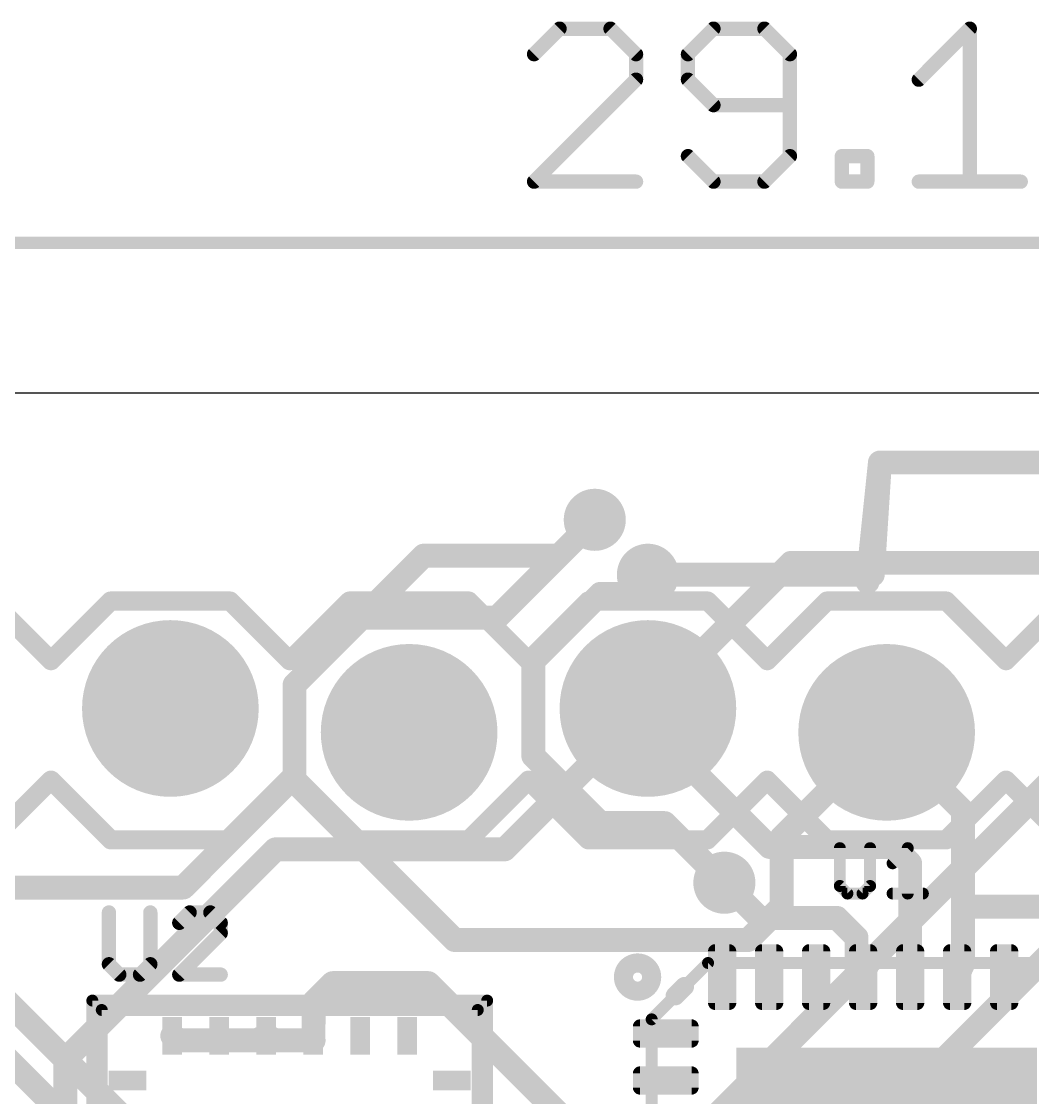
# Model space of a CAD drawing. Extents: x -4.9 to 30, y 1.2 to 21.4.
# Drawn here: x 6.04 to 16.79, y 9.96 to 21.4 of the extents above; entities that cross this region are included whole.
import ezdxf

# ---------------------------------------------------------------- set-up
doc = ezdxf.new("R2010")
doc.units = 0
for name, color, linetype in [('1', 22, 'CONTINUOUS'), ('16', 175, 'CONTINUOUS'), ('17', 82, 'CONTINUOUS'), ('18', 82, 'CONTINUOUS'), ('20', 7, 'CONTINUOUS'), ('21', 253, 'CONTINUOUS'), ('25', 253, 'CONTINUOUS'), ('51', 253, 'CONTINUOUS')]:
    doc.layers.add(name, color=color, linetype=linetype)

# ---------------------------------------------------------------- blocks, each defined once
blk = doc.blocks.new('RECT')
blk.add_solid([(-0.5, -0.5), (0.5, -0.5), (-0.5, 0.5), (0.5, 0.5)])
blk = doc.blocks.new('ROUNDP')
at = {"const_width": 0.5}
blk.add_lwpolyline([(0, -0.25, 1), (0, 0.25, 1), (0, -0.25)], format="xyb", dxfattribs=at)
blk = doc.blocks.new('RECT112000X48000R50')
at = {"const_width": 0.075}
blk.add_lwpolyline([(0.3125, -0.075), (0.3125, 0.075, 0.4142), (0.275, 0.1125), (-0.275, 0.1125, 0.4142), (-0.3125, 0.075), (-0.3125, -0.075, 0.4142), (-0.275, -0.1125), (0.275, -0.1125, 0.4142)], format="xyb", close=True, dxfattribs=at)
blk.add_solid([(-0.2938, -0.0938), (0.2938, -0.0938), (-0.2938, 0.0938), (0.2938, 0.0938)])
blk = doc.blocks.new('RECT48000X112000R50')
at = {"const_width": 0.075}
blk.add_lwpolyline([(0.1125, -0.275), (0.1125, 0.275, 0.4142), (0.075, 0.3125), (-0.075, 0.3125, 0.4142), (-0.1125, 0.275), (-0.1125, -0.275, 0.4142), (-0.075, -0.3125), (0.075, -0.3125, 0.4142)], format="xyb", close=True, dxfattribs=at)
blk.add_solid([(-0.0938, -0.2938), (0.0938, -0.2938), (-0.0938, 0.2938), (0.0938, 0.2938)])
blk = doc.blocks.new('ROUNDV')
at = {"const_width": 0.5}
blk.add_lwpolyline([(0, -0.25, 1), (0, 0.25, 1), (0, -0.25)], format="xyb", dxfattribs=at)

msp = doc.modelspace()

# ---------------------------------------------------------------- linework, layer by layer
at = {"layer": '1'}
for points, const_width in [([(11.7603, 21.3277), (11.4891, 21.0565)], 0.1524), ([(12.3026, 21.3277), (11.7603, 21.3277)], 0.1524), ([(12.5738, 21.0565), (12.3026, 21.3277)], 0.1524), ([(13.3974, 21.3277), (13.1263, 21.0565)], 0.1524), ([(13.9398, 21.3277), (13.3974, 21.3277)], 0.1524), ([(14.2109, 21.0565), (13.9398, 21.3277)], 0.1524), ([(15.582, 20.7854), (16.1243, 21.3277)], 0.1524), ([(16.1243, 21.3277), (16.1243, 19.7007)], 0.1524), ([(12.5738, 20.7854), (12.5738, 21.0565)], 0.1524), ([(13.1263, 21.0565), (13.1263, 20.7854)], 0.1524), ([(14.2109, 19.9719), (14.2109, 21.0565)], 0.1524), ([(11.4891, 19.7007), (12.5738, 20.7854)], 0.1524), ([(13.1263, 20.7854), (13.3974, 20.5142)], 0.1524), ([(13.3974, 20.5142), (14.2109, 20.5142)], 0.1524), ([(13.1263, 19.9719), (13.3974, 19.7007)], 0.1524), ([(13.9398, 19.7007), (14.2109, 19.9719)], 0.1524), ([(14.7634, 19.7007), (14.7634, 19.9719)], 0.1524), ([(14.7634, 19.9719), (15.0346, 19.9719)], 0.1524), ([(15.0346, 19.9719), (15.0346, 19.7007)], 0.1524), ([(12.5738, 19.7007), (11.4891, 19.7007)], 0.1524), ([(13.3974, 19.7007), (13.9398, 19.7007)], 0.1524), ([(15.0346, 19.7007), (14.7634, 19.7007)], 0.1524), ([(15.582, 19.7007), (16.6667, 19.7007)], 0.1524), ([(29.125, 19.05), (0.065, 19.05)], 0.13), ([(15.1684, 16.7132), (15.0368, 15.4432)], 0.254), ([(15.0922, 15.5194), (15.1684, 16.7132)], 0.254), ([(15.1684, 16.7132), (20.5232, 16.7132)], 0.254), ([(11.0933, 15.0622), (12.1349, 16.1038)], 0.254), ([(12.7, 15.5194), (15.0922, 15.5194)], 0.254), ([(8.9408, 14.348), (9.655, 15.0622)], 0.254), ([(9.655, 15.0622), (11.0933, 15.0622)], 0.254), ([(8.9408, 13.3763), (8.9408, 14.348)], 0.254), ([(12.5984, 14.0208), (12.7, 14.097)], 0.254), ([(12.5984, 14.0208), (11.176, 12.5984)], 0.254), ([(13.9954, 12.6238), (12.5984, 14.0208)], 0.254), ([(15.24, 13.8176), (15.24, 13.843)], 0.254), ([(15.24, 13.8176), (16.0528, 13.0048)], 0.254), ([(7.7565, 12.192), (8.9408, 13.3763)], 0.254), ([(16.0528, 13.0048), (16.0528, 11.9888)], 0.254), ([(8.7376, 12.5984), (6.5024, 10.3632)], 0.254), ([(11.176, 12.5984), (8.7376, 12.5984)], 0.254), ([(15.3162, 12.6238), (13.9954, 12.6238)], 0.254), ([(15.49, 12.45), (15.3162, 12.6238)], 0.254), ([(15.49, 11.24), (15.49, 12.45)], 0.254), ([(13.8877, 11.8694), (13.5135, 12.2435)], 0.254), ([(5.4864, 12.192), (7.7565, 12.192)], 0.254), ([(16.0528, 11.9888), (16.0528, 11.3792)], 0.254), ([(16.0528, 11.9888), (17.272, 11.9888)], 0.254), ([(14.7118, 11.8694), (13.8877, 11.8694)], 0.254), ([(14.9194, 11.6618), (14.7118, 11.8694)], 0.254), ([(14.9194, 11.3106), (14.9194, 11.6618)], 0.254), ([(15.0368, 11.3792), (14.99, 11.24)], 0.254), ([(16.0528, 11.3792), (15.99, 11.24)], 0.254), ([(14.99, 11.24), (14.9194, 11.3106)], 0.254), ([(9.3472, 11.176), (9.144, 10.9728)], 0.254), ([(10.3632, 11.176), (9.3472, 11.176)], 0.254), ([(11.9888, 9.5504), (10.3632, 11.176)], 0.254), ([(9.144, 10.9728), (9.144, 10.7696)], 0.254), ([(9.144, 10.7696), (9.14, 10.615)], 0.254), ([(7.7216, 10.5664), (7.64, 10.615)], 0.254), ([(8.128, 10.5664), (7.7216, 10.5664)], 0.254), ([(8.128, 10.5664), (8.14, 10.615)], 0.254), ([(8.5344, 10.5664), (8.128, 10.5664)], 0.254), ([(8.5344, 10.5664), (8.64, 10.615)], 0.254), ([(8.7376, 10.5664), (8.64, 10.615)], 0.254), ([(9.144, 10.5664), (8.7376, 10.5664)], 0.254), ([(9.144, 10.5664), (9.14, 10.615)], 0.254), ([(6.5024, 10.3632), (6.5024, 9.144)], 0.254)]:
    msp.add_lwpolyline(points, dxfattribs=dict(at, const_width=const_width))
for points, const_width in [([(11.7603, 21.3658, 1), (11.7603, 21.2896)], 0.0762), ([(11.7872, 21.3007, 1), (11.7333, 21.3546)], 0.0762), ([(12.3296, 21.3546, 1), (12.2757, 21.3007)], 0.0762), ([(12.3026, 21.2896, 1), (12.3026, 21.3658)], 0.0762), ([(13.3974, 21.3658, 1), (13.3974, 21.2896)], 0.0762), ([(13.4244, 21.3007, 1), (13.3705, 21.3546)], 0.0762), ([(13.9667, 21.3546, 1), (13.9128, 21.3007)], 0.0762), ([(13.9398, 21.2896, 1), (13.9398, 21.3658)], 0.0762), ([(16.1624, 21.3277, 1), (16.0862, 21.3277)], 0.0762), ([(16.1513, 21.3007, 1), (16.0974, 21.3546)], 0.0762), ([(11.4622, 21.0835, 1), (11.5161, 21.0296)], 0.0762), ([(12.6119, 21.0565, 1), (12.5357, 21.0565)], 0.0762), ([(12.5468, 21.0296, 1), (12.6007, 21.0835)], 0.0762), ([(13.0993, 21.0835, 1), (13.1532, 21.0296)], 0.0762), ([(13.1644, 21.0565, 1), (13.0882, 21.0565)], 0.0762), ([(14.249, 21.0565, 1), (14.1728, 21.0565)], 0.0762), ([(14.184, 21.0296, 1), (14.2379, 21.0835)], 0.0762), ([(12.6007, 20.7584, 1), (12.5468, 20.8123)], 0.0762), ([(13.1532, 20.8123, 1), (13.0993, 20.7584)], 0.0762), ([(15.5551, 20.8123, 1), (15.609, 20.7584)], 0.0762), ([(12.5357, 20.7854, 1), (12.6119, 20.7854)], 0.0762), ([(13.0882, 20.7854, 1), (13.1644, 20.7854)], 0.0762), ([(13.3974, 20.5523, 1), (13.3974, 20.4761)], 0.0762), ([(13.3705, 20.4873, 1), (13.4244, 20.5411)], 0.0762), ([(14.2109, 20.4761, 1), (14.2109, 20.5523)], 0.0762), ([(13.1532, 19.9988, 1), (13.0993, 19.9449)], 0.0762), ([(14.2379, 19.9449, 1), (14.184, 19.9988)], 0.0762), ([(14.8015, 19.9719, 1), (14.7253, 19.9719)], 0.0762), ([(14.7634, 20.01, 1), (14.7634, 19.9338)], 0.0762), ([(15.0727, 19.9719, 1), (14.9965, 19.9719)], 0.0762), ([(15.0346, 19.9338, 1), (15.0346, 20.01)], 0.0762), ([(14.1728, 19.9719, 1), (14.249, 19.9719)], 0.0762), ([(11.4891, 19.7388, 1), (11.4891, 19.6626)], 0.0762), ([(11.4622, 19.7276, 1), (11.5161, 19.6738)], 0.0762), ([(12.5738, 19.6626, 1), (12.5738, 19.7388)], 0.0762), ([(13.3974, 19.7388, 1), (13.3974, 19.6626)], 0.0762), ([(13.3705, 19.6738, 1), (13.4244, 19.7276)], 0.0762), ([(13.9128, 19.7276, 1), (13.9667, 19.6738)], 0.0762), ([(13.9398, 19.6626, 1), (13.9398, 19.7388)], 0.0762), ([(14.7634, 19.7388, 1), (14.7634, 19.6626)], 0.0762), ([(14.7253, 19.7007, 1), (14.8015, 19.7007)], 0.0762), ([(14.9965, 19.7007, 1), (15.0727, 19.7007)], 0.0762), ([(15.0346, 19.6626, 1), (15.0346, 19.7388)], 0.0762), ([(15.582, 19.7388, 1), (15.582, 19.6626)], 0.0762), ([(16.0862, 19.7007, 1), (16.1624, 19.7007)], 0.0762), ([(16.6667, 19.6626, 1), (16.6667, 19.7388)], 0.0762), ([(15.1684, 16.7767, 1), (15.1684, 16.6497)], 0.127), ([(15.2317, 16.7092, 1), (15.105, 16.7172)], 0.127), ([(15.2315, 16.7067, 1), (15.1052, 16.7197)], 0.127), ([(12.1798, 16.0589, 1), (12.09, 16.1487)], 0.127), ([(12.7, 15.5829, 1), (12.7, 15.4559)], 0.127), ([(15.0288, 15.5234, 1), (15.1555, 15.5154)], 0.127), ([(15.0922, 15.4559, 1), (15.0922, 15.5829)], 0.127), ([(14.9736, 15.4497, 1), (15.1, 15.4367)], 0.127), ([(9.655, 15.1257, 1), (9.655, 14.9987)], 0.127), ([(9.6999, 15.0173, 1), (9.6101, 15.1071)], 0.127), ([(11.0484, 15.1071, 1), (11.1382, 15.0173)], 0.127), ([(11.0933, 14.9987, 1), (11.0933, 15.1257)], 0.127), ([(9.0043, 14.348, 1), (8.8773, 14.348)], 0.127), ([(8.8959, 14.3929, 1), (8.9857, 14.3031)], 0.127), ([(12.7381, 14.0462, 1), (12.6619, 14.1478)], 0.127), ([(12.6433, 14.0657, 1), (12.5535, 13.9759)], 0.127), ([(12.5603, 14.0716, 1), (12.6365, 13.97)], 0.127), ([(12.6433, 13.9759, 1), (12.5535, 14.0657)], 0.127), ([(15.3035, 13.843, 1), (15.1765, 13.843)], 0.127), ([(15.2849, 13.8625, 1), (15.1951, 13.7727)], 0.127), ([(15.1765, 13.8176, 1), (15.3035, 13.8176)], 0.127), ([(8.8773, 13.3763, 1), (9.0043, 13.3763)], 0.127), ([(8.9857, 13.3314, 1), (8.8959, 13.4212)], 0.127), ([(16.1163, 13.0048, 1), (15.9893, 13.0048)], 0.127), ([(16.0079, 12.9599, 1), (16.0977, 13.0497)], 0.127), ([(8.7376, 12.6619, 1), (8.7376, 12.5349)], 0.127), ([(8.7825, 12.5535, 1), (8.6927, 12.6433)], 0.127), ([(11.1311, 12.6433, 1), (11.2209, 12.5535)], 0.127), ([(11.176, 12.5349, 1), (11.176, 12.6619)], 0.127), ([(13.9954, 12.6873, 1), (13.9954, 12.5603)], 0.127), ([(13.9505, 12.5789, 1), (14.0403, 12.6687)], 0.127), ([(15.3611, 12.6687, 1), (15.2713, 12.5789)], 0.127), ([(15.3162, 12.5603, 1), (15.3162, 12.6873)], 0.127), ([(15.5535, 12.45, 1), (15.4265, 12.45)], 0.127), ([(15.4451, 12.4051, 1), (15.5349, 12.4949)], 0.127), ([(13.5584, 12.2884, 1), (13.4686, 12.1986)], 0.127), ([(7.7116, 12.2369, 1), (7.8014, 12.1471)], 0.127), ([(7.7565, 12.1285, 1), (7.7565, 12.2555)], 0.127), ([(16.1163, 11.9888, 1), (15.9893, 11.9888)], 0.127), ([(16.0528, 12.0523, 1), (16.0528, 11.9253)], 0.127), ([(15.9893, 11.9888, 1), (16.1163, 11.9888)], 0.127), ([(13.8877, 11.9329, 1), (13.8877, 11.8059)], 0.127), ([(13.8428, 11.8245, 1), (13.9326, 11.9143)], 0.127), ([(14.7567, 11.9143, 1), (14.6669, 11.8245)], 0.127), ([(14.7118, 11.8059, 1), (14.7118, 11.9329)], 0.127), ([(14.9829, 11.6618, 1), (14.8559, 11.6618)], 0.127), ([(14.8745, 11.6169, 1), (14.9643, 11.7067)], 0.127), ([(15.097, 11.359, 1), (14.9766, 11.3994)], 0.127), ([(16.1107, 11.3531, 1), (15.9949, 11.4053)], 0.127), ([(14.9643, 11.3555, 1), (14.8745, 11.2657)], 0.127), ([(14.8559, 11.3106, 1), (14.9829, 11.3106)], 0.127), ([(14.9451, 11.1951, 1), (15.0349, 11.2849)], 0.127), ([(15.9893, 11.3792, 1), (16.1163, 11.3792)], 0.127), ([(9.3472, 11.2395, 1), (9.3472, 11.1125)], 0.127), ([(9.3921, 11.1311, 1), (9.3023, 11.2209)], 0.127), ([(10.4081, 11.2209, 1), (10.3183, 11.1311)], 0.127), ([(10.3632, 11.1125, 1), (10.3632, 11.2395)], 0.127), ([(14.9298, 11.2602, 1), (15.0502, 11.2198)], 0.127), ([(15.4265, 11.24, 1), (15.5535, 11.24)], 0.127), ([(15.9321, 11.2661, 1), (16.0479, 11.2139)], 0.127), ([(9.2075, 10.9728, 1), (9.0805, 10.9728)], 0.127), ([(9.0991, 11.0177, 1), (9.1889, 10.9279)], 0.127), ([(9.2075, 10.768, 1), (9.0805, 10.7712)], 0.127), ([(9.0805, 10.7696, 1), (9.2075, 10.7696)], 0.127), ([(7.6725, 10.6696, 1), (7.6075, 10.5604)], 0.127), ([(7.7216, 10.6299, 1), (7.7216, 10.5029)], 0.127), ([(7.6891, 10.5118, 1), (7.7541, 10.621)], 0.127), ([(8.128, 10.6299, 1), (8.128, 10.5029)], 0.127), ([(8.0664, 10.5816, 1), (8.1896, 10.5512)], 0.127), ([(8.2016, 10.5998, 1), (8.0784, 10.6302)], 0.127), ([(8.128, 10.5029, 1), (8.128, 10.6299)], 0.127), ([(8.5079, 10.6241, 1), (8.5609, 10.5087)], 0.127), ([(8.5344, 10.5029, 1), (8.5344, 10.6299)], 0.127), ([(8.6683, 10.6718, 1), (8.6117, 10.5582)], 0.127), ([(8.6665, 10.5573, 1), (8.6135, 10.6727)], 0.127), ([(8.7376, 10.6299, 1), (8.7376, 10.5029)], 0.127), ([(8.7093, 10.5096, 1), (8.7659, 10.6232)], 0.127), ([(9.2033, 10.6202, 1), (9.0767, 10.6098)], 0.127), ([(9.0765, 10.6166, 1), (9.2035, 10.6134)], 0.127), ([(9.144, 10.5029, 1), (9.144, 10.6299)], 0.127), ([(9.0807, 10.5612, 1), (9.2073, 10.5716)], 0.127), ([(6.5659, 10.3632, 1), (6.4389, 10.3632)], 0.127), ([(6.4575, 10.4081, 1), (6.5473, 10.3183)], 0.127)]:
    msp.add_lwpolyline(points, format="xyb", dxfattribs=dict(at, const_width=const_width))
at = {"layer": '16', "const_width": 0.254}
for points in [[(12.1349, 16.1038), (11.7537, 15.7226)], [(10.3154, 15.7226), (8.9408, 14.348)], [(11.7537, 15.7226), (10.3154, 15.7226)], [(12.8016, 14.224), (14.224, 15.6464)], [(14.224, 15.6464), (20.9296, 15.6464)], [(12.4968, 15.3162), (12.7, 15.5194)], [(11.4808, 14.602), (12.195, 15.3162)], [(12.195, 15.3162), (12.4968, 15.3162)], [(11.4808, 13.592), (11.4808, 14.602)], [(8.9408, 14.348), (8.9408, 13.338)], [(12.8016, 14.224), (12.7, 14.097)], [(17.6784, 14.0208), (13.208, 9.5504)], [(14.1232, 12.7262), (15.24, 13.843)], [(15.24, 13.843), (15.24, 13.8176)], [(14.224, 8.7376), (19.304, 13.8176)], [(12.195, 12.8778), (11.4808, 13.592)], [(8.9408, 13.338), (10.6448, 11.6339)], [(12.8793, 12.8778), (12.195, 12.8778)], [(13.5135, 12.2435), (12.8793, 12.8778)], [(14.1232, 11.991), (14.1232, 12.7262)], [(13.7661, 11.6339), (14.1232, 11.991)], [(10.6448, 11.6339), (13.7661, 11.6339)], [(5.4864, 11.3792), (8.128, 8.7376)], [(9.144, 7.112), (5.4864, 10.7696)]]:
    msp.add_lwpolyline(points, dxfattribs=at)
at = {"layer": '16', "const_width": 0.127}
for points in [[(12.1798, 16.0589, 1), (12.09, 16.1487)], [(10.3154, 15.7861, 1), (10.3154, 15.6591)], [(10.3603, 15.6777, 1), (10.2705, 15.7675)], [(11.7088, 15.7675, 1), (11.7986, 15.6777)], [(11.7537, 15.6591, 1), (11.7537, 15.7861)], [(14.224, 15.7099, 1), (14.224, 15.5829)], [(14.2689, 15.6015, 1), (14.1791, 15.6913)], [(12.7449, 15.4745, 1), (12.6551, 15.5643)], [(12.195, 15.3797, 1), (12.195, 15.2527)], [(12.2399, 15.2713, 1), (12.1501, 15.3611)], [(12.4519, 15.3611, 1), (12.5417, 15.2713)], [(12.4968, 15.2527, 1), (12.4968, 15.3797)], [(11.5443, 14.602, 1), (11.4173, 14.602)], [(11.4359, 14.6469, 1), (11.5257, 14.5571)], [(9.0043, 14.348, 1), (8.8773, 14.348)], [(8.8959, 14.3929, 1), (8.9857, 14.3031)], [(12.7567, 14.2689, 1), (12.8465, 14.1791)], [(12.8512, 14.1843, 1), (12.752, 14.2637)], [(12.6504, 14.1367, 1), (12.7496, 14.0573)], [(15.3035, 13.843, 1), (15.1765, 13.843)], [(15.2849, 13.7981, 1), (15.1951, 13.8879)], [(15.1765, 13.8176, 1), (15.3035, 13.8176)], [(11.5257, 13.6369, 1), (11.4359, 13.5471)], [(11.4173, 13.592, 1), (11.5443, 13.592)], [(8.9857, 13.3829, 1), (8.8959, 13.2931)], [(8.8773, 13.338, 1), (9.0043, 13.338)], [(12.195, 12.9413, 1), (12.195, 12.8143)], [(12.1501, 12.8329, 1), (12.2399, 12.9227)], [(12.9242, 12.9227, 1), (12.8344, 12.8329)], [(12.8793, 12.8143, 1), (12.8793, 12.9413)], [(14.1867, 12.7262, 1), (14.0597, 12.7262)], [(14.0783, 12.7711, 1), (14.1681, 12.6813)], [(13.4686, 12.1986, 1), (13.5584, 12.2884)], [(14.0597, 11.991, 1), (14.1867, 11.991)], [(14.1681, 11.9461, 1), (14.0783, 12.0359)], [(10.6448, 11.6974, 1), (10.6448, 11.5704)], [(10.5999, 11.589, 1), (10.6897, 11.6788)], [(13.7212, 11.6788, 1), (13.811, 11.589)], [(13.7661, 11.5704, 1), (13.7661, 11.6974)]]:
    msp.add_lwpolyline(points, format="xyb", dxfattribs=at)
at = {"layer": '20'}
msp.add_line((29.19, 17.45), (0, 17.45), dxfattribs=at)
at = {"layer": '21'}
for points, const_width in [([(5.715, 15.24), (6.35, 14.605)], 0.2032), ([(6.35, 14.605), (6.985, 15.24)], 0.2032), ([(6.985, 15.24), (8.255, 15.24)], 0.2032), ([(8.255, 15.24), (8.89, 14.605)], 0.2032), ([(9.525, 15.24), (8.89, 14.605)], 0.2032), ([(9.525, 15.24), (10.795, 15.24)], 0.2032), ([(10.795, 15.24), (11.43, 14.605)], 0.2032), ([(11.43, 14.605), (12.065, 15.24)], 0.2032), ([(12.065, 15.24), (13.335, 15.24)], 0.2032), ([(13.335, 15.24), (13.97, 14.605)], 0.2032), ([(13.97, 14.605), (14.605, 15.24)], 0.2032), ([(14.605, 15.24), (15.875, 15.24)], 0.2032), ([(15.875, 15.24), (16.51, 14.605)], 0.2032), ([(17.145, 15.24), (16.51, 14.605)], 0.2032), ([(6.35, 13.335), (5.715, 12.7)], 0.2032), ([(6.985, 12.7), (6.35, 13.335)], 0.2032), ([(8.89, 13.335), (8.255, 12.7)], 0.2032), ([(8.89, 13.335), (9.525, 12.7)], 0.2032), ([(11.43, 13.335), (10.795, 12.7)], 0.2032), ([(12.065, 12.7), (11.43, 13.335)], 0.2032), ([(13.97, 13.335), (13.335, 12.7)], 0.2032), ([(14.605, 12.7), (13.97, 13.335)], 0.2032), ([(16.51, 13.335), (15.875, 12.7)], 0.2032), ([(16.51, 13.335), (17.145, 12.7)], 0.2032), ([(8.255, 12.7), (6.985, 12.7)], 0.2032), ([(10.795, 12.7), (9.525, 12.7)], 0.2032), ([(13.335, 12.7), (12.065, 12.7)], 0.2032), ([(15.875, 12.7), (14.605, 12.7)], 0.2032), ([(12.99, 11.04), (13.09, 11.14)], 0.2032), ([(6.79, 10.99), (10.99, 10.99)], 0.127), ([(6.79, 6.79), (6.79, 10.99)], 0.127), ([(10.99, 10.99), (10.99, 6.79)], 0.127)]:
    msp.add_lwpolyline(points, dxfattribs=dict(at, const_width=const_width))
for points, const_width in [([(6.985, 15.2908, 1), (6.985, 15.1892)], 0.1016), ([(7.0209, 15.2041, 1), (6.9491, 15.2759)], 0.1016), ([(8.2909, 15.2759, 1), (8.2191, 15.2041)], 0.1016), ([(8.255, 15.1892, 1), (8.255, 15.2908)], 0.1016), ([(9.525, 15.2908, 1), (9.525, 15.1892)], 0.1016), ([(9.5609, 15.2041, 1), (9.4891, 15.2759)], 0.1016), ([(10.8309, 15.2759, 1), (10.7591, 15.2041)], 0.1016), ([(10.795, 15.1892, 1), (10.795, 15.2908)], 0.1016), ([(12.065, 15.2908, 1), (12.065, 15.1892)], 0.1016), ([(12.1009, 15.2041, 1), (12.0291, 15.2759)], 0.1016), ([(13.3709, 15.2759, 1), (13.2991, 15.2041)], 0.1016), ([(13.335, 15.1892, 1), (13.335, 15.2908)], 0.1016), ([(14.605, 15.2908, 1), (14.605, 15.1892)], 0.1016), ([(14.6409, 15.2041, 1), (14.5691, 15.2759)], 0.1016), ([(15.9109, 15.2759, 1), (15.8391, 15.2041)], 0.1016), ([(15.875, 15.1892, 1), (15.875, 15.2908)], 0.1016), ([(6.3141, 14.6409, 1), (6.3859, 14.5691)], 0.1016), ([(6.3141, 14.5691, 1), (6.3859, 14.6409)], 0.1016), ([(8.8541, 14.6409, 1), (8.9259, 14.5691)], 0.1016), ([(8.8541, 14.5691, 1), (8.9259, 14.6409)], 0.1016), ([(11.3941, 14.6409, 1), (11.4659, 14.5691)], 0.1016), ([(11.3941, 14.5691, 1), (11.4659, 14.6409)], 0.1016), ([(13.9341, 14.6409, 1), (14.0059, 14.5691)], 0.1016), ([(13.9341, 14.5691, 1), (14.0059, 14.6409)], 0.1016), ([(16.4741, 14.6409, 1), (16.5459, 14.5691)], 0.1016), ([(16.4741, 14.5691, 1), (16.5459, 14.6409)], 0.1016), ([(6.3859, 13.3709, 1), (6.3141, 13.2991)], 0.1016), ([(6.3859, 13.2991, 1), (6.3141, 13.3709)], 0.1016), ([(8.9259, 13.3709, 1), (8.8541, 13.2991)], 0.1016), ([(8.9259, 13.2991, 1), (8.8541, 13.3709)], 0.1016), ([(11.4659, 13.3709, 1), (11.3941, 13.2991)], 0.1016), ([(11.4659, 13.2991, 1), (11.3941, 13.3709)], 0.1016), ([(14.0059, 13.3709, 1), (13.9341, 13.2991)], 0.1016), ([(14.0059, 13.2991, 1), (13.9341, 13.3709)], 0.1016), ([(16.5459, 13.3709, 1), (16.4741, 13.2991)], 0.1016), ([(16.5459, 13.2991, 1), (16.4741, 13.3709)], 0.1016), ([(6.985, 12.7508, 1), (6.985, 12.6492)], 0.1016), ([(6.9491, 12.6641, 1), (7.0209, 12.7359)], 0.1016), ([(8.2191, 12.7359, 1), (8.2909, 12.6641)], 0.1016), ([(8.255, 12.6492, 1), (8.255, 12.7508)], 0.1016), ([(9.525, 12.7508, 1), (9.525, 12.6492)], 0.1016), ([(9.4891, 12.6641, 1), (9.5609, 12.7359)], 0.1016), ([(10.7591, 12.7359, 1), (10.8309, 12.6641)], 0.1016), ([(10.795, 12.6492, 1), (10.795, 12.7508)], 0.1016), ([(12.065, 12.7508, 1), (12.065, 12.6492)], 0.1016), ([(12.0291, 12.6641, 1), (12.1009, 12.7359)], 0.1016), ([(13.2991, 12.7359, 1), (13.3709, 12.6641)], 0.1016), ([(13.335, 12.6492, 1), (13.335, 12.7508)], 0.1016), ([(14.605, 12.7508, 1), (14.605, 12.6492)], 0.1016), ([(14.5691, 12.6641, 1), (14.6409, 12.7359)], 0.1016), ([(15.8391, 12.7359, 1), (15.9109, 12.6641)], 0.1016), ([(15.875, 12.6492, 1), (15.875, 12.7508)], 0.1016), ([(12.59, 11.09, 1), (12.59, 11.39, 1), (12.59, 11.09)], 0.2032), ([(13.1259, 11.1041, 1), (13.0541, 11.1759)], 0.1016), ([(12.9541, 11.0759, 1), (13.0259, 11.0041)], 0.1016), ([(6.79, 11.0218, 1), (6.79, 10.9582)], 0.0635), ([(6.8217, 10.99, 1), (6.7583, 10.99)], 0.0635), ([(11.0218, 10.99, 1), (10.9582, 10.99)], 0.0635), ([(10.99, 10.9582, 1), (10.99, 11.0218)], 0.0635)]:
    msp.add_lwpolyline(points, format="xyb", dxfattribs=dict(at, const_width=const_width))
at = {"layer": '25'}
for points, const_width in [([(14.7739, 12.6115, 1), (14.7104, 12.6115)], 0.0635), ([(15.0959, 12.6115, 1), (15.0324, 12.6115)], 0.0635), ([(15.4963, 12.6115, 1), (15.4328, 12.6115)], 0.0635), ([(15.487, 12.5891, 1), (15.4421, 12.634)], 0.0635), ([(15.281, 12.473, 1), (15.326, 12.4281)], 0.0635), ([(14.7646, 12.2315, 1), (14.7197, 12.1865)], 0.0635), ([(15.0866, 12.1865, 1), (15.0417, 12.2315)], 0.0635), ([(14.7104, 12.209, 1), (14.7739, 12.209)], 0.0635), ([(14.8227, 12.1603, 1), (14.8227, 12.0968)], 0.0635), ([(14.8002, 12.106, 1), (14.8451, 12.151)], 0.0635), ([(14.9612, 12.151, 1), (15.0061, 12.106)], 0.0635), ([(14.9837, 12.0968, 1), (14.9837, 12.1603)], 0.0635), ([(15.0324, 12.209, 1), (15.0959, 12.209)], 0.0635), ([(15.3035, 12.1603, 1), (15.3035, 12.0968)], 0.0635), ([(15.4328, 12.1285, 1), (15.4963, 12.1285)], 0.0635), ([(15.6255, 12.0968, 1), (15.6255, 12.1603)], 0.0635), ([(7.0043, 11.9272, 1), (6.9281, 11.9272)], 0.0762), ([(7.4449, 11.9272, 1), (7.3687, 11.9272)], 0.0762), ([(7.8248, 11.9653, 1), (7.8248, 11.8891)], 0.0762), ([(7.8517, 11.9002, 1), (7.7978, 11.9541)], 0.0762), ([(8.072, 11.9541, 1), (8.0182, 11.9002)], 0.0762), ([(8.0451, 11.8891, 1), (8.0451, 11.9653)], 0.0762), ([(7.6877, 11.8439, 1), (7.7416, 11.7901)], 0.0762), ([(8.1934, 11.817, 1), (8.1172, 11.817)], 0.0762), ([(8.1283, 11.7901, 1), (8.1822, 11.8439)], 0.0762), ([(8.1172, 11.7068, 1), (8.1934, 11.7068)], 0.0762), ([(8.1822, 11.6799, 1), (8.1283, 11.7338)], 0.0762), ([(6.9931, 11.4033, 1), (6.9393, 11.3494)], 0.0762), ([(7.4338, 11.3494, 1), (7.3799, 11.4033)], 0.0762), ([(6.9281, 11.3764, 1), (7.0043, 11.3764)], 0.0762), ([(7.0764, 11.3043, 1), (7.0764, 11.2281)], 0.0762), ([(7.0494, 11.2393, 1), (7.1033, 11.2931)], 0.0762), ([(7.2697, 11.2931, 1), (7.3236, 11.2393)], 0.0762), ([(7.2967, 11.2281, 1), (7.2967, 11.3043)], 0.0762), ([(7.3687, 11.3764, 1), (7.4449, 11.3764)], 0.0762), ([(7.7146, 11.3043, 1), (7.7146, 11.2281)], 0.0762), ([(7.6877, 11.2931, 1), (7.7416, 11.2393)], 0.0762), ([(8.1553, 11.2281, 1), (8.1553, 11.3043)], 0.0762)]:
    msp.add_lwpolyline(points, format="xyb", dxfattribs=dict(at, const_width=const_width))
for points, const_width in [([(14.7422, 12.6115), (14.7422, 12.209)], 0.127), ([(15.0642, 12.209), (15.0642, 12.6115)], 0.127), ([(15.3035, 12.4505), (15.4645, 12.6115)], 0.127), ([(15.4645, 12.6115), (15.4645, 12.1285)], 0.127), ([(14.7422, 12.209), (14.8227, 12.1285)], 0.127), ([(14.9837, 12.1285), (15.0642, 12.209)], 0.127), ([(14.8227, 12.1285), (14.9837, 12.1285)], 0.127), ([(15.3035, 12.1285), (15.6255, 12.1285)], 0.127), ([(6.9662, 11.9272), (6.9662, 11.3764)], 0.1524), ([(7.4068, 11.3764), (7.4068, 11.9272)], 0.1524), ([(7.8248, 11.9272), (7.7146, 11.817)], 0.1524), ([(8.0451, 11.9272), (7.8248, 11.9272)], 0.1524), ([(8.1553, 11.817), (8.0451, 11.9272)], 0.1524), ([(8.1553, 11.7068), (8.1553, 11.817)], 0.1524), ([(7.7146, 11.2662), (8.1553, 11.7068)], 0.1524), ([(6.9662, 11.3764), (7.0764, 11.2662)], 0.1524), ([(7.2967, 11.2662), (7.4068, 11.3764)], 0.1524), ([(7.0764, 11.2662), (7.2967, 11.2662)], 0.1524), ([(8.1553, 11.2662), (7.7146, 11.2662)], 0.1524)]:
    msp.add_lwpolyline(points, dxfattribs=dict(at, const_width=const_width))
at = {"layer": '51', "const_width": 0.127}
for points in [[(12.74, 10.79), (13.34, 11.39)], [(13.34, 11.39), (17.14, 11.39)], [(6.89, 10.89), (10.89, 10.89)], [(6.89, 6.89), (6.89, 10.89)], [(10.89, 10.89), (10.89, 6.89)], [(12.74, 6.99), (12.74, 10.79)]]:
    msp.add_lwpolyline(points, dxfattribs=at)
at = {"layer": '51', "const_width": 0.0635}
for points in [[(13.34, 11.4218, 1), (13.34, 11.3582)], [(13.3625, 11.3675, 1), (13.3175, 11.4125)], [(6.89, 10.9218, 1), (6.89, 10.8582)], [(6.9218, 10.89, 1), (6.8583, 10.89)], [(10.9218, 10.89, 1), (10.8582, 10.89)], [(10.89, 10.8582, 1), (10.89, 10.9218)], [(12.7718, 10.79, 1), (12.7082, 10.79)], [(12.7175, 10.8125, 1), (12.7625, 10.7675)]]:
    msp.add_lwpolyline(points, format="xyb", dxfattribs=at)

# ---------------------------------------------------------------- block references
at = {"layer": '1'}
for name, p in [('RECT48000X112000R50', (13.49, 11.24)), ('RECT48000X112000R50', (13.99, 11.24)), ('RECT48000X112000R50', (14.49, 11.24)), ('RECT48000X112000R50', (14.99, 11.24)), ('RECT48000X112000R50', (15.49, 11.24)), ('RECT48000X112000R50', (15.99, 11.24)), ('RECT48000X112000R50', (16.49, 11.24)), ('RECT112000X48000R50', (12.89, 10.64)), ('RECT112000X48000R50', (12.89, 10.14))]:
    msp.add_blockref(name, p, dxfattribs=at)
at = {"layer": '1', "xscale": 0.4, "yscale": 0.21}
for p, rotation in [((7.64, 10.615), 270), ((8.14, 10.615), 270), ((8.64, 10.615), 270), ((9.14, 10.615), 270), ((9.64, 10.615), 270), ((10.14, 10.615), 270), ((10.615, 10.14), 180)]:
    msp.add_blockref('RECT', p, dxfattribs=dict(at, rotation=rotation))
at = {"layer": '1'}
for p, xscale, yscale in [((15.24, 8.89), 3.2, 3.2), ((7.165, 10.14), 0.4, 0.21)]:
    msp.add_blockref('RECT', p, dxfattribs=dict(at, xscale=xscale, yscale=yscale))
at = {"layer": '17', "xscale": 1.8796, "yscale": 1.8796, "rotation": 90}
for p in [(7.62, 14.097), (7.62, 14.097), (12.7, 14.097), (12.7, 14.097), (10.16, 13.843), (10.16, 13.843), (15.24, 13.843), (15.24, 13.843)]:
    msp.add_blockref('ROUNDP', p, dxfattribs=at)
at = {"layer": '18', "xscale": 0.6604, "yscale": 0.6604}
for p in [(12.1349, 16.1038), (12.1349, 16.1038), (12.7, 15.5194), (12.7, 15.5194), (13.5135, 12.2435), (13.5135, 12.2435)]:
    msp.add_blockref('ROUNDV', p, dxfattribs=at)
at = {"layer": '51'}
for p, xscale, yscale in [((7.62, 13.97), 0.508, 0.508), ((10.16, 13.97), 0.508, 0.508), ((12.7, 13.97), 0.508, 0.508), ((15.24, 13.97), 0.508, 0.508), ((13.49, 11.165), 0.3, 0.45), ((13.99, 11.165), 0.3, 0.45), ((14.49, 11.165), 0.3, 0.45), ((14.99, 11.165), 0.3, 0.45), ((15.49, 11.165), 0.3, 0.45), ((15.99, 11.165), 0.3, 0.45), ((16.49, 11.165), 0.3, 0.45), ((12.965, 10.64), 0.45, 0.3), ((12.965, 10.14), 0.45, 0.3)]:
    msp.add_blockref('RECT', p, dxfattribs=dict(at, xscale=xscale, yscale=yscale))

doc.saveas('drawing.dxf')
